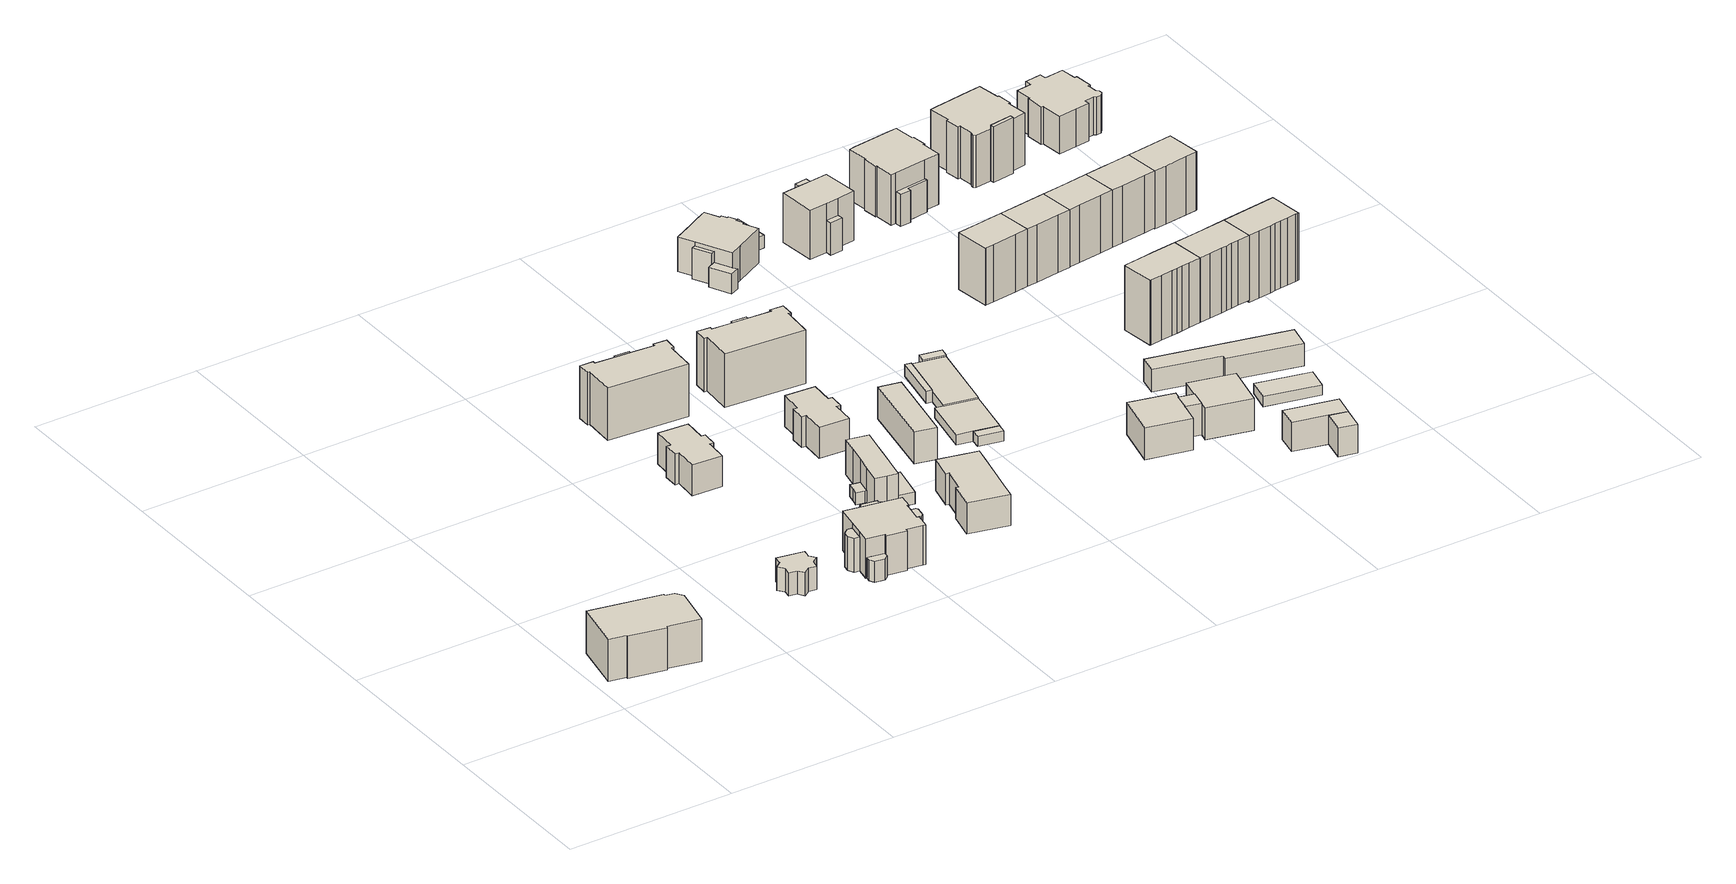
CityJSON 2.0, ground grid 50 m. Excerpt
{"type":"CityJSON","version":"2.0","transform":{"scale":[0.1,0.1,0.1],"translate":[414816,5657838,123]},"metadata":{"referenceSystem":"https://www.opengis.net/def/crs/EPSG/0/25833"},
"CityObjects":{
"building1":{"type":"Building","attributes":{"Dachtyp_tdc":"tdcFreeFormRoof","Gemeindeschluessel":14612000,"Dachneigung":42.19,"QualitaetDacherkennung":40,"Geometrietyp2DReferenz":"3000","measuredHeight":16.57,"function":"31001_9998","roofType":"5000"},"geometry":[{"type":"Solid","lod":"1","boundaries":[[[[0,1,2,3,4,5,6,7,8,9,10]],[[11,12,13,14,15,16,17,18,19,20,21]],[[10,12,11,0]],[[9,13,12,10]],[[8,14,13,9]],[[7,15,14,8]],[[6,16,15,7]],[[5,17,16,6]],[[4,18,17,5]],[[3,19,18,4]],[[2,20,19,3]],[[1,21,20,2]],[[0,11,21,1]]]]}]},
"building2":{"type":"Building","attributes":{"Dachtyp_tdc":"tdcFreeFormRoof","Gemeindeschluessel":14612000,"Dachneigung":19.52,"QualitaetDacherkennung":87,"Geometrietyp2DReferenz":"3000","measuredHeight":7.8,"function":"31001_9998","roofType":"5000"},"geometry":[{"type":"Solid","lod":"1","boundaries":[[[[22,23,24,25,26,27,28,29,30,31,32,33,34,35]],[[36,37,38,39,40,41,42,43,44,45,46,47,48,49]],[[35,37,36,22]],[[34,38,37,35]],[[33,39,38,34]],[[32,40,39,33]],[[31,41,40,32]],[[30,42,41,31]],[[29,43,42,30]],[[28,44,43,29]],[[27,45,44,28]],[[26,46,45,27]],[[25,47,46,26]],[[24,48,47,25]],[[23,49,48,24]],[[22,36,49,23]]]]}]},
"building3":{"type":"Building","attributes":{"Dachtyp_tdc":"tdcFreeFormRoof","Gemeindeschluessel":14612000,"Dachneigung":31.27,"QualitaetDacherkennung":52,"Geometrietyp2DReferenz":"3000","measuredHeight":11.12,"function":"31001_9998","roofType":"5000"},"geometry":[{"type":"Solid","lod":"1","boundaries":[[[[50,51,52,53,54,55,56,57,58,59,60,61]],[[62,63,64,65,66,67,68,69,70,71,72,73]],[[61,63,62,50]],[[60,64,63,61]],[[59,65,64,60]],[[58,66,65,59]],[[57,67,66,58]],[[56,68,67,57]],[[55,69,68,56]],[[54,70,69,55]],[[53,71,70,54]],[[52,72,71,53]],[[51,73,72,52]],[[50,62,73,51]]]]}]},
"building4":{"type":"Building","attributes":{"Gemeindeschluessel":14612000,"Geometrietyp2DReferenz":"3000","function":"31001_9998","roofType":"9999"},"children":["building4-1","building4-2","building4-3","building4-4","building4-5"]},
"building4-1":{"type":"BuildingPart","attributes":{"Dachtyp_tdc":"tdcFreeFormRoof","Dachneigung":39.48,"QualitaetDacherkennung":26,"Geometrietyp2DReferenz":"3000","measuredHeight":6.83,"roofType":"5000"},"parents":["building4"],"geometry":[{"type":"Solid","lod":"1","boundaries":[[[[74,75,76,77,78,79,80]],[[81,82,83,84,85,86,87]],[[79,82,81,80]],[[78,83,82,79]],[[77,84,83,78]],[[76,85,84,77]],[[75,86,85,76]],[[74,87,86,75]],[[80,81,87,74]]]]}]},
"building4-2":{"type":"BuildingPart","attributes":{"Dachtyp_tdc":"tdcFreeFormRoof","Dachneigung":15.06,"QualitaetDacherkennung":33,"Geometrietyp2DReferenz":"3000","measuredHeight":11.76,"roofType":"5000"},"parents":["building4"],"geometry":[{"type":"Solid","lod":"1","boundaries":[[[[88,89,90,91,92,93,94,95,96,97,98]],[[99,100,101,102,103,104,105,106,107,108,109]],[[98,100,99,88]],[[97,101,100,98]],[[96,102,101,97]],[[95,103,102,96]],[[94,104,103,95]],[[93,105,104,94]],[[92,106,105,93]],[[91,107,106,92]],[[90,108,107,91]],[[89,109,108,90]],[[88,99,109,89]]]]}]},
"building4-3":{"type":"BuildingPart","attributes":{"Dachtyp_tdc":"tdcCutTentRoof","Dachneigung":0.516,"QualitaetDacherkennung":58,"Geometrietyp2DReferenz":"3000","measuredHeight":13.67,"roofType":"9999"},"parents":["building4"],"geometry":[{"type":"Solid","lod":"1","boundaries":[[[[110,111,112,113,114,115,116,117,118,119,120,121,122,123,124,125,126,127,128,129,130]],[[131,132,103,100,133,134,135,136,137,138,139,140,141,142,143,144,145,83,82,146,147]],[[129,132,131,130]],[[128,103,132,129]],[[127,100,103,128]],[[126,133,100,127]],[[125,134,133,126]],[[124,135,134,125]],[[123,136,135,124]],[[122,137,136,123]],[[121,138,137,122]],[[120,139,138,121]],[[119,140,139,120]],[[118,141,140,119]],[[117,142,141,118]],[[116,143,142,117]],[[115,144,143,116]],[[114,145,144,115]],[[113,83,145,114]],[[112,82,83,113]],[[111,146,82,112]],[[110,147,146,111]],[[130,131,147,110]]]]}]},
"building4-4":{"type":"BuildingPart","attributes":{"Dachtyp_tdc":"tdcFreeFormRoof","Dachneigung":31.29,"QualitaetDacherkennung":50,"Geometrietyp2DReferenz":"3000","measuredHeight":11.97,"roofType":"5000"},"parents":["building4"],"geometry":[{"type":"Solid","lod":"1","boundaries":[[[[148,149,150,151,152,153,154]],[[155,156,157,158,139,138,137]],[[154,155,137,148]],[[153,156,155,154]],[[152,157,156,153]],[[151,158,157,152]],[[150,139,158,151]],[[149,138,139,150]],[[148,137,138,149]]]]}]},
"building4-5":{"type":"BuildingPart","attributes":{"Dachtyp_tdc":"tdcFreeFormRoof","Dachneigung":19.34,"QualitaetDacherkennung":22,"Geometrietyp2DReferenz":"3000","measuredHeight":11.02,"roofType":"5000"},"parents":["building4"],"geometry":[{"type":"Solid","lod":"1","boundaries":[[[[159,160,161,162,163,164]],[[147,165,166,167,168,131]],[[164,165,147,159]],[[163,166,165,164]],[[162,167,166,163]],[[161,168,167,162]],[[160,131,168,161]],[[159,147,131,160]]]]}]},
"building5":{"type":"Building","attributes":{"Gemeindeschluessel":14612000,"Geometrietyp2DReferenz":"3000","function":"31001_9998","roofType":"9999"},"children":["building5-1","building5-2"]},
"building5-1":{"type":"BuildingPart","attributes":{"Dachtyp_tdc":"tdcHipRoof","Dachneigung":31.87,"QualitaetDacherkennung":64,"Geometrietyp2DReferenz":"3000","measuredHeight":18.07,"roofType":"3200"},"parents":["building5"],"geometry":[{"type":"Solid","lod":"1","boundaries":[[[[169,170,171,172,173,174,175,176,177,178,179,180,181,182]],[[183,184,185,186,187,188,189,190,191,192,193,194,195,196]],[[181,184,183,182]],[[180,185,184,181]],[[179,186,185,180]],[[178,187,186,179]],[[177,188,187,178]],[[176,189,188,177]],[[175,190,189,176]],[[174,191,190,175]],[[173,192,191,174]],[[172,193,192,173]],[[171,194,193,172]],[[170,195,194,171]],[[169,196,195,170]],[[182,183,196,169]]]]}]},
"building5-2":{"type":"BuildingPart","attributes":{"Dachtyp_tdc":"tdcPolyFlatRoof","Dachneigung":9.2,"QualitaetDacherkennung":38,"Geometrietyp2DReferenz":"3000","measuredHeight":15.44,"roofType":"2100"},"parents":["building5"],"geometry":[{"type":"Solid","lod":"1","boundaries":[[[[197,198,199,200]],[[201,184,183,202]],[[200,184,201,197]],[[199,183,184,200]],[[198,202,183,199]],[[197,201,202,198]]]]}]},
"building6":{"type":"Building","attributes":{"Gemeindeschluessel":14612000,"Geometrietyp2DReferenz":"3000","function":"31001_9998","roofType":"9999"},"children":["building6-1","building6-2"]},
"building6-1":{"type":"BuildingPart","attributes":{"Dachtyp_tdc":"tdcGableRoof","Dachneigung":30.83,"QualitaetDacherkennung":59,"Geometrietyp2DReferenz":"3000","measuredHeight":11.52,"roofType":"3100"},"parents":["building6"],"geometry":[{"type":"Solid","lod":"1","boundaries":[[[[203,204,205,206,207,208,209,210,211,212,213,214]],[[215,216,217,218,219,220,221,222,223,224,225,226]],[[214,216,215,203]],[[213,217,216,214]],[[212,218,217,213]],[[211,219,218,212]],[[210,220,219,211]],[[209,221,220,210]],[[208,222,221,209]],[[207,223,222,208]],[[206,224,223,207]],[[205,225,224,206]],[[204,226,225,205]],[[203,215,226,204]]]]}]},
"building6-2":{"type":"BuildingPart","attributes":{"Dachtyp_tdc":"tdcGableRoof","Dachneigung":16.11,"QualitaetDacherkennung":32,"Geometrietyp2DReferenz":"3000","measuredHeight":3.92,"roofType":"3100"},"parents":["building6"],"geometry":[{"type":"Solid","lod":"1","boundaries":[[[[227,228,229,230,231,232,233,234]],[[221,235,220,236,237,238,239,240]],[[233,235,221,234]],[[232,220,235,233]],[[231,236,220,232]],[[230,237,236,231]],[[229,238,237,230]],[[228,239,238,229]],[[227,240,239,228]],[[234,221,240,227]]]]}]},
"building7":{"type":"Building","attributes":{"Dachtyp_tdc":"tdcPolyFlatRoof","Gemeindeschluessel":14612000,"Dachneigung":3.4,"QualitaetDacherkennung":66,"Geometrietyp2DReferenz":"3000","measuredHeight":3.81,"function":"31001_9998","roofType":"2100"},"geometry":[{"type":"Solid","lod":"1","boundaries":[[[[241,242,243,244,245]],[[246,247,248,249,250]],[[245,247,246,241]],[[244,248,247,245]],[[243,249,248,244]],[[242,250,249,243]],[[241,246,250,242]]]]}]},
"building8":{"type":"Building","attributes":{"Dachtyp_tdc":"tdcFreeFormRoof","Gemeindeschluessel":14612000,"Dachneigung":31,"QualitaetDacherkennung":53,"Geometrietyp2DReferenz":"3000","measuredHeight":11.06,"function":"31001_9998","roofType":"5000"},"geometry":[{"type":"Solid","lod":"1","boundaries":[[[[251,252,253,254,255,256,257,258,259,260,261,262]],[[263,264,265,266,267,268,269,270,271,272,273,274]],[[262,264,263,251]],[[261,265,264,262]],[[260,266,265,261]],[[259,267,266,260]],[[258,268,267,259]],[[257,269,268,258]],[[256,270,269,257]],[[255,271,270,256]],[[254,272,271,255]],[[253,273,272,254]],[[252,274,273,253]],[[251,263,274,252]]]]}]},
"building9":{"type":"Building","attributes":{"Dachtyp_tdc":"tdcFreeFormRoof","Gemeindeschluessel":14612000,"Dachneigung":48.65,"QualitaetDacherkennung":15,"Geometrietyp2DReferenz":"3000","measuredHeight":12.59,"function":"31001_9998","roofType":"5000"},"geometry":[{"type":"Solid","lod":"1","boundaries":[[[[275,276,277,278,279,280,281,282,283,284]],[[285,286,287,288,289,290,291,292,293,294]],[[284,286,285,275]],[[283,287,286,284]],[[282,288,287,283]],[[281,289,288,282]],[[280,290,289,281]],[[279,291,290,280]],[[278,292,291,279]],[[277,293,292,278]],[[276,294,293,277]],[[275,285,294,276]]]]}]},
"building10":{"type":"Building","attributes":{"Gemeindeschluessel":14612000,"Geometrietyp2DReferenz":"3000","function":"31001_9998","roofType":"9999"},"children":["building10-1","building10-2"]},
"building10-1":{"type":"BuildingPart","attributes":{"Dachtyp_tdc":"tdcHipRoof","Dachneigung":30.81,"QualitaetDacherkennung":68,"Geometrietyp2DReferenz":"3000","measuredHeight":18.36,"roofType":"3200"},"parents":["building10"],"geometry":[{"type":"Solid","lod":"1","boundaries":[[[[295,296,297,298,299,300,301,302,303,304,305,306,307,308,309]],[[310,311,312,313,314,315,316,317,318,319,320,321,322,323,324]],[[309,311,310,295]],[[308,312,311,309]],[[307,313,312,308]],[[306,314,313,307]],[[305,315,314,306]],[[304,316,315,305]],[[303,317,316,304]],[[302,318,317,303]],[[301,319,318,302]],[[300,320,319,301]],[[299,321,320,300]],[[298,322,321,299]],[[297,323,322,298]],[[296,324,323,297]],[[295,310,324,296]]]]}]},
"building10-2":{"type":"BuildingPart","attributes":{"Dachtyp_tdc":"tdcPolyFlatRoof","Dachneigung":0,"QualitaetDacherkennung":40,"Geometrietyp2DReferenz":"3000","measuredHeight":15.67,"roofType":"1000"},"parents":["building10"],"geometry":[{"type":"Solid","lod":"1","boundaries":[[[[325,326,327,328]],[[310,329,330,311]],[[328,329,310,325]],[[327,330,329,328]],[[326,311,330,327]],[[325,310,311,326]]]]}]},
"building11":{"type":"Building","attributes":{"Dachtyp_tdc":"tdcFreeFormRoof","Gemeindeschluessel":14612000,"Dachneigung":27.84,"QualitaetDacherkennung":8,"Geometrietyp2DReferenz":"3000","measuredHeight":10.43,"function":"31001_9998","roofType":"5000"},"geometry":[{"type":"Solid","lod":"1","boundaries":[[[[331,332,333,334]],[[335,336,337,338]],[[334,336,335,331]],[[333,337,336,334]],[[332,338,337,333]],[[331,335,338,332]]]]}]},
"building12":{"type":"Building","attributes":{"Gemeindeschluessel":14612000,"Geometrietyp2DReferenz":"3000","function":"31001_9998","roofType":"9999"},"children":["building12-1","building12-2","building12-3","building12-4","building12-5"]},
"building12-1":{"type":"BuildingPart","attributes":{"Dachtyp_tdc":"tdcPolyFlatRoof","Dachneigung":0,"QualitaetDacherkennung":0,"Geometrietyp2DReferenz":"3000","measuredHeight":3.44,"roofType":"9999"},"parents":["building12"],"geometry":[{"type":"Solid","lod":"1","boundaries":[[[[339,340,341,342,343,344]],[[345,346,347,348,349,350]],[[344,346,345,339]],[[343,347,346,344]],[[342,348,347,343]],[[341,349,348,342]],[[340,350,349,341]],[[339,345,350,340]]]]}]},
"building12-2":{"type":"BuildingPart","attributes":{"Dachtyp_tdc":"tdcPolyFlatRoof","Dachneigung":0,"QualitaetDacherkennung":0,"Geometrietyp2DReferenz":"3000","measuredHeight":3.62,"roofType":"9999"},"parents":["building12"],"geometry":[{"type":"Solid","lod":"1","boundaries":[[[[351,352,353,354]],[[355,356,347,346]],[[354,356,355,351]],[[353,347,356,354]],[[352,346,347,353]],[[351,355,346,352]]]]}]},
"building12-3":{"type":"BuildingPart","attributes":{"Dachtyp_tdc":"tdcPolyFlatRoof","Dachneigung":0,"QualitaetDacherkennung":0,"Geometrietyp2DReferenz":"3000","measuredHeight":3.87,"roofType":"9999"},"parents":["building12"],"geometry":[{"type":"Solid","lod":"1","boundaries":[[[[357,358,359,360]],[[348,361,362,349]],[[360,361,348,357]],[[359,362,361,360]],[[358,349,362,359]],[[357,348,349,358]]]]}]},
"building12-4":{"type":"BuildingPart","attributes":{"Dachtyp_tdc":"tdcPolyFlatRoof","Dachneigung":0,"QualitaetDacherkennung":0,"Geometrietyp2DReferenz":"3000","measuredHeight":3,"roofType":"9999"},"parents":["building12"],"geometry":[{"type":"Solid","lod":"1","boundaries":[[[[363,364,365,366]],[[367,368,369,370]],[[366,368,367,363]],[[365,369,368,366]],[[364,370,369,365]],[[363,367,370,364]]]]}]},
"building12-5":{"type":"BuildingPart","attributes":{"Dachtyp_tdc":"tdcPolyFlatRoof","Dachneigung":0,"QualitaetDacherkennung":11,"Geometrietyp2DReferenz":"3000","measuredHeight":3.12,"roofType":"1000"},"parents":["building12"],"geometry":[{"type":"Solid","lod":"1","boundaries":[[[[371,372,373,374,375,376]],[[350,369,368,377,378,345]],[[376,369,350,371]],[[375,368,369,376]],[[374,377,368,375]],[[373,378,377,374]],[[372,345,378,373]],[[371,350,345,372]]]]}]},
"building13":{"type":"Building","attributes":{"Gemeindeschluessel":14612000,"Geometrietyp2DReferenz":"3000","function":"31001_9998","roofType":"9999"},"children":["building13-1","building13-2","building13-3"]},
"building13-1":{"type":"BuildingPart","attributes":{"Dachtyp_tdc":"tdcPolyFlatRoof","Dachneigung":14.87,"QualitaetDacherkennung":42,"Geometrietyp2DReferenz":"3000","measuredHeight":6.38,"roofType":"2100"},"parents":["building13"],"geometry":[{"type":"Solid","lod":"1","boundaries":[[[[379,380,381,382,383,384]],[[385,386,387,388,389,390]],[[384,386,385,379]],[[383,387,386,384]],[[382,388,387,383]],[[381,389,388,382]],[[380,390,389,381]],[[379,385,390,380]]]]}]},
"building13-2":{"type":"BuildingPart","attributes":{"Dachtyp_tdc":"tdcHipRoof","Dachneigung":18.14,"QualitaetDacherkennung":30,"Geometrietyp2DReferenz":"3000","measuredHeight":12.38,"roofType":"3200"},"parents":["building13"],"geometry":[{"type":"Solid","lod":"1","boundaries":[[[[391,392,393,394,395,396,397,398,399,400,401,402,403,404,405,406,407]],[[408,409,410,411,412,413,414,415,416,417,418,419,420,421,422,387,423]],[[407,409,408,391]],[[406,410,409,407]],[[405,411,410,406]],[[404,412,411,405]],[[403,413,412,404]],[[402,414,413,403]],[[401,415,414,402]],[[400,416,415,401]],[[399,417,416,400]],[[398,418,417,399]],[[397,419,418,398]],[[396,420,419,397]],[[395,421,420,396]],[[394,422,421,395]],[[393,387,422,394]],[[392,423,387,393]],[[391,408,423,392]]]]}]},
"building13-3":{"type":"BuildingPart","attributes":{"Dachtyp_tdc":"tdcFreeFormRoof","Dachneigung":59.77,"QualitaetDacherkennung":29,"Geometrietyp2DReferenz":"3000","measuredHeight":9.95,"roofType":"5000"},"parents":["building13"],"geometry":[{"type":"Solid","lod":"1","boundaries":[[[[424,425,426,427]],[[385,428,423,386]],[[427,428,385,424]],[[426,423,428,427]],[[425,386,423,426]],[[424,385,386,425]]]]}]},
"building14":{"type":"Building","attributes":{"Dachtyp_tdc":"tdcPolyFlatRoof","Gemeindeschluessel":14612000,"Dachneigung":10.82,"QualitaetDacherkennung":82,"Geometrietyp2DReferenz":"3000","measuredHeight":4.24,"function":"31001_9998","roofType":"2100"},"geometry":[{"type":"Solid","lod":"1","boundaries":[[[[429,430,431,432]],[[433,434,435,436]],[[432,434,433,429]],[[431,435,434,432]],[[430,436,435,431]],[[429,433,436,430]]]]}]},
"building15":{"type":"Building","attributes":{"Gemeindeschluessel":14612000,"Geometrietyp2DReferenz":"3000","function":"31001_9998","roofType":"9999"},"children":["building15-1","building15-2","building15-3"]},
"building15-1":{"type":"BuildingPart","attributes":{"Dachtyp_tdc":"tdcPolyFlatRoof","Dachneigung":0,"QualitaetDacherkennung":67,"Geometrietyp2DReferenz":"3000","measuredHeight":9.52,"roofType":"1000"},"parents":["building15"],"geometry":[{"type":"Solid","lod":"1","boundaries":[[[[437,438,439,440,441,442]],[[443,444,445,446,447,448]],[[442,444,443,437]],[[441,445,444,442]],[[440,446,445,441]],[[439,447,446,440]],[[438,448,447,439]],[[437,443,448,438]]]]}]},
"building15-2":{"type":"BuildingPart","attributes":{"Dachtyp_tdc":"tdcPolyFlatRoof","Dachneigung":0,"QualitaetDacherkennung":78,"Geometrietyp2DReferenz":"3000","measuredHeight":9.57,"roofType":"1000"},"parents":["building15"],"geometry":[{"type":"Solid","lod":"1","boundaries":[[[[449,450,451,441,440,439,452,453]],[[454,455,456,447,446,445,457,458]],[[453,455,454,449]],[[452,456,455,453]],[[439,447,456,452]],[[440,446,447,439]],[[441,445,446,440]],[[451,457,445,441]],[[450,458,457,451]],[[449,454,458,450]]]]}]},
"building15-3":{"type":"BuildingPart","attributes":{"Dachtyp_tdc":"tdcPolyFlatRoof","Dachneigung":0,"QualitaetDacherkennung":78,"Geometrietyp2DReferenz":"3000","measuredHeight":9.56,"roofType":"1000"},"parents":["building15"],"geometry":[{"type":"Solid","lod":"1","boundaries":[[[[459,460,461,462,438,437,442,463]],[[464,465,444,443,448,466,467,468]],[[463,465,464,459]],[[442,444,465,463]],[[437,443,444,442]],[[438,448,443,437]],[[462,466,448,438]],[[461,467,466,462]],[[460,468,467,461]],[[459,464,468,460]]]]}]},
"building16":{"type":"Building","attributes":{"Gemeindeschluessel":14612000,"Geometrietyp2DReferenz":"3000","function":"31001_9998","roofType":"9999"},"children":["building16-1","building16-2","building16-3"]},
"building16-1":{"type":"BuildingPart","attributes":{"Dachtyp_tdc":"tdcFreeFormRoof","Dachneigung":53.24,"QualitaetDacherkennung":14,"Geometrietyp2DReferenz":"3000","measuredHeight":10.41,"roofType":"5000"},"parents":["building16"],"geometry":[{"type":"Solid","lod":"1","boundaries":[[[[469,470,471,472]],[[473,474,475,476]],[[472,474,473,469]],[[471,475,474,472]],[[470,476,475,471]],[[469,473,476,470]]]]}]},
"building16-2":{"type":"BuildingPart","attributes":{"Dachtyp_tdc":"tdcHipRoof","Dachneigung":40.17,"QualitaetDacherkennung":62,"Geometrietyp2DReferenz":"3000","measuredHeight":17.36,"roofType":"3200"},"parents":["building16"],"geometry":[{"type":"Solid","lod":"1","boundaries":[[[[477,478,479,480,481,482,483,484]],[[485,486,487,476,475,488,489,490]],[[483,486,485,484]],[[482,487,486,483]],[[481,476,487,482]],[[480,475,476,481]],[[479,488,475,480]],[[478,489,488,479]],[[477,490,489,478]],[[484,485,490,477]]]]}]},
"building16-3":{"type":"BuildingPart","attributes":{"Dachtyp_tdc":"tdcGableRoof","Dachneigung":25.29,"QualitaetDacherkennung":60,"Geometrietyp2DReferenz":"3000","measuredHeight":15.33,"roofType":"3100"},"parents":["building16"],"geometry":[{"type":"Solid","lod":"1","boundaries":[[[[491,492,493,494]],[[495,496,485,490]],[[494,495,490,491]],[[493,496,495,494]],[[492,485,496,493]],[[491,490,485,492]]]]}]},
"building17":{"type":"Building","attributes":{"Dachtyp_tdc":"tdcPolyFlatRoof","Gemeindeschluessel":14612000,"Dachneigung":0,"QualitaetDacherkennung":56,"Geometrietyp2DReferenz":"3000","measuredHeight":17.32,"function":"31001_9998","roofType":"1000"},"geometry":[{"type":"Solid","lod":"1","boundaries":[[[[497,498,499,500,501,502,503,504,505]],[[506,507,508,509,510,511,512,513,514]],[[505,507,506,497]],[[504,508,507,505]],[[503,509,508,504]],[[502,510,509,503]],[[501,511,510,502]],[[500,512,511,501]],[[499,513,512,500]],[[498,514,513,499]],[[497,506,514,498]]]]}]},
"building18":{"type":"Building","attributes":{"Gemeindeschluessel":14612000,"Geometrietyp2DReferenz":"3000","function":"31001_9998","roofType":"9999"},"children":["building18-1","building18-2"]},
"building18-1":{"type":"BuildingPart","attributes":{"Dachtyp_tdc":"tdcPolyFlatRoof","Dachneigung":0,"QualitaetDacherkennung":76,"Geometrietyp2DReferenz":"3000","measuredHeight":8.78,"roofType":"1000"},"parents":["building18"],"geometry":[{"type":"Solid","lod":"1","boundaries":[[[[515,516,517,518]],[[519,520,521,522]],[[518,520,519,515]],[[517,521,520,518]],[[516,522,521,517]],[[515,519,522,516]]]]}]},
"building18-2":{"type":"BuildingPart","attributes":{"Dachtyp_tdc":"tdcPolyFlatRoof","Dachneigung":0,"QualitaetDacherkennung":67,"Geometrietyp2DReferenz":"3000","measuredHeight":8.82,"roofType":"1000"},"parents":["building18"],"geometry":[{"type":"Solid","lod":"1","boundaries":[[[[523,524,525,526,527]],[[528,519,522,529,530]],[[527,519,528,523]],[[526,522,519,527]],[[525,529,522,526]],[[524,530,529,525]],[[523,528,530,524]]]]}]},
"building19":{"type":"Building","attributes":{"Dachtyp_tdc":"tdcPolyFlatRoof","Gemeindeschluessel":14612000,"Dachneigung":0,"QualitaetDacherkennung":60,"Geometrietyp2DReferenz":"3000","measuredHeight":6.78,"function":"31001_9998","roofType":"1000"},"geometry":[{"type":"Solid","lod":"1","boundaries":[[[[531,532,533,534,535,536]],[[537,538,539,540,541,542]],[[536,538,537,531]],[[535,539,538,536]],[[534,540,539,535]],[[533,541,540,534]],[[532,542,541,533]],[[531,537,542,532]]]]}]},
"building20":{"type":"Building","attributes":{"Dachtyp_tdc":"tdcPolyFlatRoof","Gemeindeschluessel":14612000,"Dachneigung":0,"QualitaetDacherkennung":58,"Geometrietyp2DReferenz":"3000","measuredHeight":17.33,"function":"31001_9998","roofType":"1000"},"geometry":[{"type":"Solid","lod":"1","boundaries":[[[[543,544,545,546,547,548,500,499]],[[549,550,551,552,553,554,555,556]],[[499,550,549,543]],[[500,551,550,499]],[[548,552,551,500]],[[547,553,552,548]],[[546,554,553,547]],[[545,555,554,546]],[[544,556,555,545]],[[543,549,556,544]]]]}]},
"building21":{"type":"Building","attributes":{"Gemeindeschluessel":14612000,"Geometrietyp2DReferenz":"3000","function":"31001_9998","roofType":"9999"},"children":["building21-1","building21-2","building21-3","building21-4"]},
"building21-1":{"type":"BuildingPart","attributes":{"Dachtyp_tdc":"tdcCutTentRoof","Dachneigung":34.82,"QualitaetDacherkennung":46,"Geometrietyp2DReferenz":"3000","measuredHeight":17.88,"roofType":"9999"},"parents":["building21"],"geometry":[{"type":"Solid","lod":"1","boundaries":[[[[557,558,559,560,561,562,563,564,565,566,567,568,569,570,571,572]],[[573,574,575,576,577,578,579,580,581,582,583,584,585,586,587,588]],[[572,574,573,557]],[[571,575,574,572]],[[570,576,575,571]],[[569,577,576,570]],[[568,578,577,569]],[[567,579,578,568]],[[566,580,579,567]],[[565,581,580,566]],[[564,582,581,565]],[[563,583,582,564]],[[562,584,583,563]],[[561,585,584,562]],[[560,586,585,561]],[[559,587,586,560]],[[558,588,587,559]],[[557,573,588,558]]]]}]},
"building21-2":{"type":"BuildingPart","attributes":{"Dachtyp_tdc":"tdcGableRoof","Dachneigung":42.5,"QualitaetDacherkennung":65,"Geometrietyp2DReferenz":"3000","measuredHeight":14.63,"roofType":"3100"},"parents":["building21"],"geometry":[{"type":"Solid","lod":"1","boundaries":[[[[589,590,591,592,593,594,595]],[[596,597,584,598,599,600,601]],[[594,597,596,595]],[[593,584,597,594]],[[592,598,584,593]],[[591,599,598,592]],[[590,600,599,591]],[[589,601,600,590]],[[595,596,601,589]]]]}]},
"building21-3":{"type":"BuildingPart","attributes":{"Dachtyp_tdc":"tdcGableRoof","Dachneigung":44.77,"QualitaetDacherkennung":59,"Geometrietyp2DReferenz":"3000","measuredHeight":14.65,"roofType":"3100"},"parents":["building21"],"geometry":[{"type":"Solid","lod":"1","boundaries":[[[[602,603,604,605]],[[606,585,596,607]],[[605,585,606,602]],[[604,596,585,605]],[[603,607,596,604]],[[602,606,607,603]]]]}]},
"building21-4":{"type":"BuildingPart","attributes":{"Dachtyp_tdc":"tdcFreeFormRoof","Dachneigung":63,"QualitaetDacherkennung":5,"Geometrietyp2DReferenz":"3000","measuredHeight":16.47,"roofType":"5000"},"parents":["building21"],"geometry":[{"type":"Solid","lod":"1","boundaries":[[[[608,609,610,611,612,613]],[[614,577,576,615,616,617]],[[613,577,614,608]],[[612,576,577,613]],[[611,615,576,612]],[[610,616,615,611]],[[609,617,616,610]],[[608,614,617,609]]]]}]},
"building22":{"type":"Building","attributes":{"Dachtyp_tdc":"tdcPolyFlatRoof","Gemeindeschluessel":14612000,"Dachneigung":0,"QualitaetDacherkennung":79,"Geometrietyp2DReferenz":"3000","measuredHeight":3.17,"function":"31001_9998","roofType":"1000"},"geometry":[{"type":"Solid","lod":"1","boundaries":[[[[618,619,620,621]],[[622,623,624,625]],[[621,623,622,618]],[[620,624,623,621]],[[619,625,624,620]],[[618,622,625,619]]]]}]},
"building23":{"type":"Building","attributes":{"Dachtyp_tdc":"tdcPolyFlatRoof","Gemeindeschluessel":14612000,"Dachneigung":0,"QualitaetDacherkennung":53,"Geometrietyp2DReferenz":"3000","measuredHeight":19.66,"function":"31001_9998","roofType":"1000"},"geometry":[{"type":"Solid","lod":"1","boundaries":[[[[626,627,628,629,630,631,632,633,634,635,636,637]],[[638,639,640,641,642,643,644,645,646,647,648,649]],[[637,639,638,626]],[[636,640,639,637]],[[635,641,640,636]],[[634,642,641,635]],[[633,643,642,634]],[[632,644,643,633]],[[631,645,644,632]],[[630,646,645,631]],[[629,647,646,630]],[[628,648,647,629]],[[627,649,648,628]],[[626,638,649,627]]]]}]},
"building24":{"type":"Building","attributes":{"Dachtyp_tdc":"tdcPolyFlatRoof","Gemeindeschluessel":14612000,"Dachneigung":0,"QualitaetDacherkennung":57,"Geometrietyp2DReferenz":"3000","measuredHeight":17.29,"function":"31001_9998","roofType":"1000"},"geometry":[{"type":"Solid","lod":"1","boundaries":[[[[546,545,650,651,652,653,654,655]],[[656,657,658,659,660,661,662,663]],[[655,657,656,546]],[[654,658,657,655]],[[653,659,658,654]],[[652,660,659,653]],[[651,661,660,652]],[[650,662,661,651]],[[545,663,662,650]],[[546,656,663,545]]]]}]},
"building25":{"type":"Building","attributes":{"Dachtyp_tdc":"tdcPolyFlatRoof","Gemeindeschluessel":14612000,"Dachneigung":0,"QualitaetDacherkennung":56,"Geometrietyp2DReferenz":"3000","measuredHeight":19.64,"function":"31001_9998","roofType":"1000"},"geometry":[{"type":"Solid","lod":"1","boundaries":[[[[664,665,666,667,668,635,634,669,670,671]],[[672,673,674,675,642,641,676,677,678,679]],[[671,673,672,664]],[[670,674,673,671]],[[669,675,674,670]],[[634,642,675,669]],[[635,641,642,634]],[[668,676,641,635]],[[667,677,676,668]],[[666,678,677,667]],[[665,679,678,666]],[[664,672,679,665]]]]}]},
"building26":{"type":"Building","attributes":{"Dachtyp_tdc":"tdcPolyFlatRoof","Gemeindeschluessel":14612000,"Dachneigung":0,"QualitaetDacherkennung":59,"Geometrietyp2DReferenz":"3000","measuredHeight":17.3,"function":"31001_9998","roofType":"1000"},"geometry":[{"type":"Solid","lod":"1","boundaries":[[[[680,681,682,683,684,685,653,652]],[[686,660,659,687,688,689,690,691]],[[652,660,686,680]],[[653,659,660,652]],[[685,687,659,653]],[[684,688,687,685]],[[683,689,688,684]],[[682,690,689,683]],[[681,691,690,682]],[[680,686,691,681]]]]}]},
"building27":{"type":"Building","attributes":{"Gemeindeschluessel":14612000,"Geometrietyp2DReferenz":"3000","function":"31001_9998","roofType":"9999"},"children":["building27-1","building27-2","building27-3","building27-4"]},
"building27-1":{"type":"BuildingPart","attributes":{"Dachtyp_tdc":"tdcCutTentRoof","Dachneigung":38.05,"QualitaetDacherkennung":51,"Geometrietyp2DReferenz":"3000","measuredHeight":18.32,"roofType":"9999"},"parents":["building27"],"geometry":[{"type":"Solid","lod":"1","boundaries":[[[[692,693,694,695,696,697,698,699,700,701,702,703,704,705,706,707,708,709,710,711,712,713]],[[714,715,716,717,718,719,720,721,722,723,724,725,726,727,728,729,730,731,732,733,734,735]],[[713,715,714,692]],[[712,716,715,713]],[[711,717,716,712]],[[710,718,717,711]],[[709,719,718,710]],[[708,720,719,709]],[[707,721,720,708]],[[706,722,721,707]],[[705,723,722,706]],[[704,724,723,705]],[[703,725,724,704]],[[702,726,725,703]],[[701,727,726,702]],[[700,728,727,701]],[[699,729,728,700]],[[698,730,729,699]],[[697,731,730,698]],[[696,732,731,697]],[[695,733,732,696]],[[694,734,733,695]],[[693,735,734,694]],[[692,714,735,693]]]]}]},
"building27-2":{"type":"BuildingPart","attributes":{"Dachtyp_tdc":"tdcPolyFlatRoof","Dachneigung":32.01,"QualitaetDacherkennung":60,"Geometrietyp2DReferenz":"3000","measuredHeight":14.22,"roofType":"2100"},"parents":["building27"],"geometry":[{"type":"Solid","lod":"1","boundaries":[[[[736,737,738,739]],[[740,732,731,741]],[[739,732,740,736]],[[738,731,732,739]],[[737,741,731,738]],[[736,740,741,737]]]]}]},
"building27-3":{"type":"BuildingPart","attributes":{"Dachtyp_tdc":"tdcPolyFlatRoof","Dachneigung":37.93,"QualitaetDacherkennung":68,"Geometrietyp2DReferenz":"3000","measuredHeight":14.34,"roofType":"2100"},"parents":["building27"],"geometry":[{"type":"Solid","lod":"1","boundaries":[[[[742,743,744,745]],[[746,730,729,747]],[[745,730,746,742]],[[744,729,730,745]],[[743,747,729,744]],[[742,746,747,743]]]]}]},
"building27-4":{"type":"BuildingPart","attributes":{"Dachtyp_tdc":"tdcFreeFormRoof","Dachneigung":66.42,"QualitaetDacherkennung":13,"Geometrietyp2DReferenz":"3000","measuredHeight":17.55,"roofType":"5000"},"parents":["building27"],"geometry":[{"type":"Solid","lod":"1","boundaries":[[[[748,749,750,751,752]],[[717,753,754,719,718]],[[752,753,717,748]],[[751,754,753,752]],[[750,719,754,751]],[[749,718,719,750]],[[748,717,718,749]]]]}]},
"building28":{"type":"Building","attributes":{"Dachtyp_tdc":"tdcPolyFlatRoof","Gemeindeschluessel":14612000,"Dachneigung":0,"QualitaetDacherkennung":55,"Geometrietyp2DReferenz":"3000","measuredHeight":20.31,"function":"31001_9998","roofType":"1000"},"geometry":[{"type":"Solid","lod":"1","boundaries":[[[[755,756,757,667,666,758,759,760,761,762,763,764]],[[765,766,767,768,769,770,771,772,773,774,775,776]],[[764,766,765,755]],[[763,767,766,764]],[[762,768,767,763]],[[761,769,768,762]],[[760,770,769,761]],[[759,771,770,760]],[[758,772,771,759]],[[666,773,772,758]],[[667,774,773,666]],[[757,775,774,667]],[[756,776,775,757]],[[755,765,776,756]]]]}]},
"building29":{"type":"Building","attributes":{"Dachtyp_tdc":"tdcPolyFlatRoof","Gemeindeschluessel":14612000,"Dachneigung":0,"QualitaetDacherkennung":58,"Geometrietyp2DReferenz":"3000","measuredHeight":17.53,"function":"31001_9998","roofType":"1000"},"geometry":[{"type":"Solid","lod":"1","boundaries":[[[[683,682,777,778,779,780,781,782,783]],[[784,785,786,787,788,789,790,791,792]],[[783,785,784,683]],[[782,786,785,783]],[[781,787,786,782]],[[780,788,787,781]],[[779,789,788,780]],[[778,790,789,779]],[[777,791,790,778]],[[682,792,791,777]],[[683,784,792,682]]]]}]},
"building30":{"type":"Building","attributes":{"Dachtyp_tdc":"tdcFreeFormRoof","Gemeindeschluessel":14612000,"Dachneigung":35.95,"QualitaetDacherkennung":38,"Geometrietyp2DReferenz":"3000","measuredHeight":14.02,"function":"31001_9998","roofType":"5000"},"geometry":[{"type":"Solid","lod":"1","boundaries":[[[[793,794,795,796,797,798,799,800,801,802,803,804,805,806,807,808,809,810,811,812,813,814,815,816,817]],[[818,819,820,821,822,823,824,825,826,827,828,829,830,831,832,833,834,835,836,837,838,839,840,841,842]],[[817,819,818,793]],[[816,820,819,817]],[[815,821,820,816]],[[814,822,821,815]],[[813,823,822,814]],[[812,824,823,813]],[[811,825,824,812]],[[810,826,825,811]],[[809,827,826,810]],[[808,828,827,809]],[[807,829,828,808]],[[806,830,829,807]],[[805,831,830,806]],[[804,832,831,805]],[[803,833,832,804]],[[802,834,833,803]],[[801,835,834,802]],[[800,836,835,801]],[[799,837,836,800]],[[798,838,837,799]],[[797,839,838,798]],[[796,840,839,797]],[[795,841,840,796]],[[794,842,841,795]],[[793,818,842,794]]]]}]}
},
"vertices":[
[39,237,165],[9,90,165],[60,80,165],[60,75,165],[168,53,165],[170,60,165],[266,40,165],[292,162,165],[277,184,165],[250,190,165],[251,195,165],[39,237,37],[251,195,37],[250,190,37],[277,184,37],[292,162,37],[266,40,37],[170,60,37],[168,53,37],[60,75,37],[60,80,37],[9,90,37],
[713,195,107],[732,208,107],[719,226,107],[723,250,107],[643,264,107],[640,240,107],[621,226,107],[622,225,107],[635,208,107],[631,185,107],[655,181,107],[668,163,107],[686,176,107],[709,172,107],[713,195,36],[709,172,36],[686,176,36],[668,163,36],[655,181,36],[631,185,36],[635,208,36],[622,225,36],[621,226,36],[640,240,36],[643,264,36],[723,250,36],[719,226,36],[732,208,36],
[765,858,167],[675,864,167],[670,796,167],[657,797,167],[655,753,167],[667,752,167],[662,684,167],[752,678,167],[757,745,167],[769,745,167],[772,789,167],[760,790,167],[765,858,74],[760,790,74],[772,789,74],[769,745,74],[757,745,74],[752,678,74],[662,684,74],[667,752,74],[655,753,74],[657,797,74],[670,796,74],[675,864,74],
[831,111,116],[838,97,116],[868,92,116],[880,101,116],[881,108,116],[883,116,116],[833,125,116],[833,125,53],[883,116,53],[881,108,53],[880,101,53],[868,92,53],[838,97,53],[831,111,53],
[974,264,164],[966,273,164],[966,278,164],[944,282,164],[918,286,164],[917,281,164],[908,273,164],[906,263,164],[940,257,164],[962,253,164],[972,252,164],[974,264,53],[972,252,53],[962,253,53],[940,257,53],[906,263,53],[908,273,53],[917,281,53],[918,286,53],[944,282,53],[966,278,53],[966,273,53],
[837,164,173],[830,125,173],[883,116,173],[881,108,173],[940,98,173],[942,106,173],[990,98,173],[997,97,173],[1004,140,173],[997,141,173],[1000,153,173],[1000,154,173],[1007,191,173],[1009,203,173],[1014,202,173],[1021,243,173],[1016,244,173],[972,252,173],[906,263,173],[856,272,173],[845,211,173],[845,211,53],[856,272,53],[1016,244,53],[1021,243,53],[1014,202,53],[1009,203,53],[1007,191,53],[1000,154,53],[1000,153,53],[997,141,53],[1004,140,53],[997,97,53],[990,98,53],[942,106,53],[940,98,53],[830,125,53],[837,164,53],
[1007,191,166],[1000,154,166],[1000,153,166],[1019,150,166],[1024,153,166],[1029,182,166],[1026,188,166],[1026,188,53],[1029,182,53],[1024,153,53],[1019,150,53],
[837,164,156],[845,211,156],[831,214,156],[816,202,156],[813,184,156],[821,167,156],[821,167,53],[813,184,53],[816,202,53],[831,214,53],
[666,1145,238],[667,1153,238],[627,1155,238],[625,1116,238],[632,1116,238],[626,1024,238],[866,1007,238],[872,1099,238],[880,1098,238],[883,1137,238],[844,1140,238],[843,1132,238],[777,1137,238],[732,1140,238],[732,1140,79],[777,1137,79],[843,1132,79],[844,1140,79],[883,1137,79],[880,1098,79],[872,1099,79],[866,1007,79],[626,1024,79],[632,1116,79],[625,1116,79],[627,1155,79],[667,1153,79],[666,1145,79],
[778,1152,232],[733,1155,232],[732,1140,232],[777,1137,232],[778,1152,79],[733,1155,79],
[1106,460,165],[1116,508,165],[1127,558,165],[1095,565,165],[1063,572,165],[1052,521,165],[1041,469,165],[1032,427,165],[1021,372,165],[1054,365,165],[1085,359,165],[1098,421,165],[1106,460,60],[1098,421,60],[1085,359,60],[1054,365,60],[1021,372,60],[1032,427,60],[1041,469,60],[1052,521,60],[1063,572,60],[1095,565,60],[1127,558,60],[1116,508,60],
[1037,470,96],[1012,475,96],[1007,453,96],[1002,433,96],[1028,428,96],[1032,427,96],[1037,447,96],[1041,469,96],[1037,447,60],[1028,428,60],[1002,433,60],[1007,453,60],[1012,475,60],[1037,470,60],
[1085,359,98],[1130,349,98],[1153,452,98],[1106,460,98],[1098,421,98],[1085,359,62],[1098,421,62],[1106,460,62],[1153,452,62],[1130,349,62],
[1037,657,167],[1127,651,167],[1132,719,167],[1144,718,167],[1147,762,167],[1135,763,167],[1140,831,167],[1050,837,167],[1045,769,167],[1032,770,167],[1029,726,167],[1042,725,167],[1037,657,74],[1042,725,74],[1029,726,74],[1032,770,74],[1045,769,74],[1050,837,74],[1140,831,74],[1135,763,74],[1147,762,74],[1144,718,74],[1132,719,74],[1127,651,74],
[1176,178,137],[1294,150,137],[1306,202,137],[1334,325,137],[1345,373,137],[1228,400,137],[1211,327,137],[1220,325,137],[1203,255,137],[1195,257,137],[1176,178,43],[1195,257,43],[1203,255,43],[1220,325,43],[1211,327,43],[1228,400,43],[1345,373,43],[1334,325,43],[1306,202,43],[1294,150,43],
[1078,1116,237],[1012,1120,237],[1012,1128,237],[973,1131,237],[970,1092,237],[978,1091,237],[971,999,237],[1211,982,237],[1218,1074,237],[1226,1073,237],[1228,1113,237],[1227,1113,237],[1189,1116,237],[1189,1108,237],[1122,1113,237],[1078,1116,75],[1122,1113,75],[1189,1108,75],[1189,1116,75],[1227,1113,75],[1228,1113,75],[1226,1073,75],[1218,1074,75],[1211,982,75],[971,999,75],[978,1091,75],[970,1092,75],[973,1131,75],[1012,1128,75],[1012,1120,75],
[1078,1116,232],[1122,1113,232],[1123,1127,232],[1079,1131,232],[1079,1131,75],[1123,1127,75],
[1341,732,163],[1277,745,163],[1233,509,163],[1295,494,163],[1341,732,67],[1295,494,67],[1233,509,67],[1277,745,67],
[1427,666,99],[1523,647,99],[1565,861,99],[1501,874,99],[1470,880,99],[1442,739,99],[1427,666,65],[1442,739,65],[1470,880,65],[1501,874,65],[1565,861,65],[1523,647,65],
[1425,742,101],[1442,739,101],[1470,880,101],[1453,884,101],[1425,742,65],[1453,884,65],
[1501,874,104],[1565,861,104],[1570,886,104],[1506,898,104],[1506,898,65],[1570,886,65],
[1418,492,95],[1490,478,95],[1495,505,95],[1423,519,95],[1418,492,65],[1423,519,65],[1495,505,65],[1490,478,65],
[1523,647,96],[1427,666,96],[1404,670,96],[1376,529,96],[1423,519,96],[1495,505,96],[1376,529,65],[1404,670,65],
[1248,1477,169],[1234,1470,169],[1265,1409,169],[1292,1422,169],[1285,1434,169],[1260,1483,169],[1248,1477,109],[1260,1483,109],[1285,1434,109],[1292,1422,109],[1265,1409,109],[1234,1470,109],
[1210,1579,213],[1234,1534,213],[1285,1434,213],[1321,1453,213],[1408,1498,213],[1386,1541,213],[1392,1544,213],[1381,1564,213],[1386,1566,213],[1374,1590,213],[1370,1588,213],[1361,1604,213],[1355,1601,213],[1334,1643,213],[1306,1629,213],[1289,1620,213],[1275,1612,213],[1210,1579,109],[1275,1612,109],[1289,1620,109],[1306,1629,109],[1334,1643,109],[1355,1601,109],[1361,1604,109],[1370,1588,109],[1374,1590,109],[1386,1566,109],[1381,1564,109],[1392,1544,109],[1386,1541,109],[1408,1498,109],[1321,1453,109],[1234,1534,109],
[1248,1477,202],[1260,1483,202],[1234,1534,202],[1221,1528,202],[1221,1528,109],
[1462,1556,145],[1450,1661,145],[1409,1656,145],[1422,1551,145],[1462,1556,107],[1422,1551,107],[1409,1656,107],[1450,1661,107],
[1936,336,119],[1925,288,119],[1969,277,119],[1980,326,119],[1979,326,119],[1937,336,119],[1936,336,23],[1937,336,23],[1979,326,23],[1980,326,23],[1969,277,23],[1925,288,23],
[2095,222,119],[2125,352,119],[1992,383,119],[1970,277,119],[1964,253,119],[2095,222,23],[1964,253,23],[1970,277,23],[1992,383,23],[2125,352,23],
[1810,387,119],[1779,257,119],[1910,227,119],[1924,288,119],[1941,356,119],[1810,387,23],[1941,356,23],[1924,288,23],[1910,227,23],[1779,257,23],
[1636,1453,191],[1634,1470,191],[1596,1466,191],[1598,1449,191],[1636,1453,93],[1598,1449,93],[1596,1466,93],[1634,1470,93],
[1584,1576,242],[1530,1570,242],[1542,1460,242],[1596,1466,242],[1634,1470,242],[1688,1477,242],[1675,1586,242],[1621,1580,242],[1621,1580,93],[1675,1586,93],[1688,1477,93],[1542,1460,93],[1530,1570,93],[1584,1576,93],
[1584,1576,241],[1621,1580,241],[1619,1597,241],[1582,1592,241],[1582,1592,93],[1619,1597,93],
[1831,1042,254],[1907,1052,254],[1947,1058,254],[1933,1161,254],[1873,1153,254],[1851,1150,254],[1791,1142,254],[1805,1038,254],[1807,1039,254],[1831,1042,81],[1807,1039,81],[1805,1038,81],[1791,1142,81],[1851,1150,81],[1873,1153,81],[1933,1161,81],[1947,1058,81],[1907,1052,81],
[2288,74,90],[2235,86,90],[2221,20,90],[2274,8,90],[2288,74,3],[2274,8,3],[2221,20,3],[2235,86,3],
[2302,137,91],[2148,171,91],[2135,108,91],[2235,86,91],[2288,74,91],[2302,137,3],[2135,108,3],[2148,171,3],
[2167,465,91],[2378,416,91],[2394,486,91],[1990,579,91],[1978,525,91],[2170,480,91],[2167,465,23],[2170,480,23],[1978,525,23],[1990,579,23],[2394,486,23],[2378,416,23],
[1979,1062,254],[2052,1072,254],[2091,1077,254],[2077,1180,254],[2018,1172,254],[1996,1169,254],[1979,1062,80],[1947,1058,80],[1933,1161,80],[1996,1169,80],[2018,1172,80],[2077,1180,80],[2091,1077,80],[2052,1072,80],
[1965,1565,246],[1959,1608,246],[1955,1608,246],[1947,1670,246],[1929,1668,246],[1808,1653,246],[1789,1650,246],[1797,1587,246],[1793,1586,246],[1799,1543,246],[1802,1543,246],[1809,1485,246],[1823,1487,246],[1921,1499,246],[1968,1505,246],[1961,1565,246],[1965,1565,93],[1961,1565,93],[1968,1505,93],[1921,1499,93],[1823,1487,93],[1809,1485,93],[1802,1543,93],[1799,1543,93],[1793,1586,93],[1797,1587,93],[1789,1650,93],[1808,1653,93],[1929,1668,93],[1947,1670,93],[1955,1608,93],[1959,1608,93],
[1848,1658,206],[1846,1674,206],[1828,1671,206],[1806,1669,206],[1808,1653,206],[1830,1655,206],[1889,1663,206],[1889,1663,93],[1830,1655,93],[1806,1669,93],[1828,1671,93],[1846,1674,93],[1848,1658,93],
[1927,1684,228],[1887,1679,228],[1889,1663,228],[1929,1668,228],[1927,1684,93],[1887,1679,93],
[1826,1467,190],[1859,1471,190],[1858,1481,190],[1922,1489,190],[1921,1499,190],[1823,1487,190],[1826,1467,93],[1922,1489,93],[1858,1481,93],[1859,1471,93],
[2352,337,54],[2194,373,54],[2178,306,54],[2337,270,54],[2352,337,23],[2337,270,23],[2178,306,23],[2194,373,23],
[2058,771,254],[2071,671,254],[2074,672,254],[2110,677,254],[2146,681,254],[2162,683,254],[2179,686,254],[2203,689,254],[2240,694,254],[2227,793,254],[2155,784,254],[2131,781,254],[2058,771,58],[2131,781,58],[2155,784,58],[2227,793,58],[2240,694,58],[2203,689,58],[2179,686,58],[2162,683,58],[2146,681,58],[2110,677,58],[2074,672,58],[2071,671,58],
[2125,1082,254],[2196,1091,254],[2236,1097,254],[2222,1200,254],[2160,1191,254],[2137,1188,254],[2077,1180,81],[2137,1188,81],[2160,1191,81],[2222,1200,81],[2236,1097,81],[2196,1091,81],[2125,1082,81],[2091,1077,81],
[2346,708,254],[2370,711,254],[2407,716,254],[2394,815,254],[2296,802,254],[2275,698,254],[2313,703,254],[2330,706,254],[2346,708,58],[2330,706,58],[2313,703,58],[2275,698,58],[2296,802,58],[2394,815,58],[2407,716,58],[2370,711,58],
[2269,1101,254],[2345,1111,254],[2380,1116,254],[2367,1219,254],[2304,1211,254],[2284,1208,254],[2269,1101,81],[2284,1208,81],[2304,1211,81],[2367,1219,81],[2380,1116,81],[2345,1111,81],
[2258,1607,250],[2251,1651,250],[2247,1650,250],[2236,1718,250],[2218,1715,250],[2177,1709,250],[2130,1702,250],[2089,1696,250],[2069,1693,250],[2080,1627,250],[2073,1626,250],[2080,1582,250],[2087,1583,250],[2093,1542,250],[2089,1533,250],[2089,1526,250],[2096,1521,250],[2145,1528,250],[2212,1538,250],[2212,1537,250],[2261,1545,250],[2252,1606,250],[2258,1607,92],[2252,1606,92],[2261,1545,92],[2212,1537,92],[2212,1538,92],[2145,1528,92],[2096,1521,92],[2089,1526,92],[2089,1533,92],[2093,1542,92],[2087,1583,92],[2080,1582,92],[2073,1626,92],[2080,1627,92],[2069,1693,92],[2089,1696,92],[2130,1702,92],[2177,1709,92],[2218,1715,92],[2236,1718,92],[2247,1650,92],[2251,1651,92],
[2216,1731,229],[2175,1724,229],[2177,1709,229],[2218,1715,229],[2216,1731,92],[2175,1724,92],
[2128,1718,229],[2086,1711,229],[2089,1696,229],[2130,1702,229],[2128,1718,92],[2086,1711,92],
[2212,1537,261],[2212,1538,261],[2145,1528,261],[2147,1517,261],[2214,1527,261],[2214,1527,92],[2147,1517,92],
[2574,738,254],[2572,751,254],[2561,838,254],[2441,720,254],[2479,725,254],[2495,728,254],[2514,730,254],[2537,733,254],[2565,737,254],[2572,738,254],[2574,738,51],[2572,738,51],[2565,737,51],[2537,733,51],[2514,730,51],[2495,728,51],[2479,725,51],[2441,720,51],[2407,716,51],[2394,815,51],[2561,838,51],[2572,751,51],
[2418,1121,254],[2486,1130,254],[2519,1134,254],[2522,1135,254],[2508,1238,254],[2448,1230,254],[2427,1227,254],[2367,1219,78],[2427,1227,78],[2448,1230,78],[2508,1238,78],[2522,1135,78],[2519,1134,78],[2486,1130,78],[2418,1121,78],[2380,1116,78],
[2353,1668,199],[2359,1615,199],[2365,1615,199],[2373,1550,199],[2429,1557,199],[2471,1562,199],[2469,1577,199],[2498,1581,199],[2505,1576,199],[2519,1578,199],[2528,1589,199],[2527,1599,199],[2520,1605,199],[2517,1634,199],[2524,1635,199],[2517,1689,199],[2510,1688,199],[2504,1736,199],[2447,1729,199],[2444,1748,199],[2403,1743,199],[2394,1742,199],[2397,1722,199],[2352,1717,199],[2359,1669,199],[2353,1668,85],[2359,1669,85],[2352,1717,85],[2397,1722,85],[2394,1742,85],[2403,1743,85],[2444,1748,85],[2447,1729,85],[2504,1736,85],[2510,1688,85],[2517,1689,85],[2524,1635,85],[2517,1634,85],[2520,1605,85],[2527,1599,85],[2528,1589,85],[2519,1578,85],[2505,1576,85],[2498,1581,85],[2469,1577,85],[2471,1562,85],[2429,1557,85],[2373,1550,85],[2365,1615,85],[2359,1615,85]
]}
